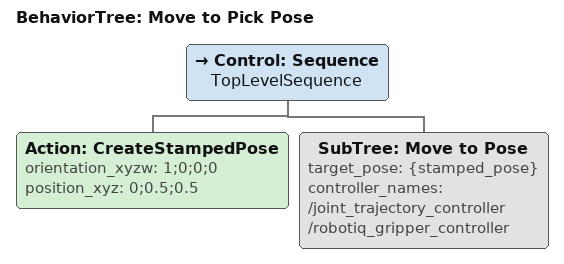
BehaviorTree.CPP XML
<?xml version='1.0' encoding='UTF-8'?>
<root BTCPP_format="4" main_tree_to_execute="Move to Pick Pose">
  <BehaviorTree ID="Move to Pick Pose" _description="" _hardcoded="false">
    <Control ID="Sequence" name="TopLevelSequence">
      <Action ID="CreateStampedPose" orientation_xyzw="1;0;0;0" position_xyz="0;0.5;0.5"/>
      <SubTree ID="Move to Pose" target_pose="{stamped_pose}" controller_names="/joint_trajectory_controller /robotiq_gripper_controller"/>
    </Control>
  </BehaviorTree>
</root>
